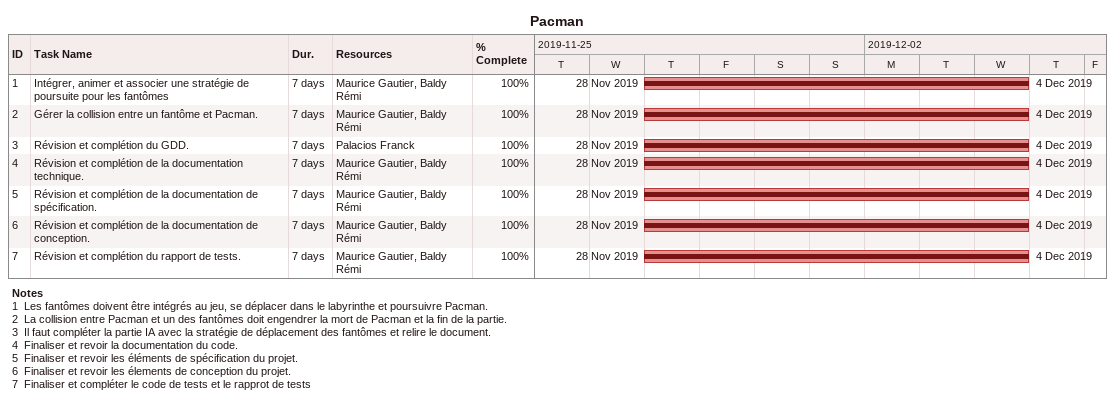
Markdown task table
Pacman

| ID | Task | Duration | Start | Finish | Resources | % complete |
|---|---|---|---|---|---|---|
| 1 | Intégrer, animer et associer une stratégie de poursuite pour les fantômes | 7d | 2019-11-28 | 2019-12-04 | Maurice Gautier, Baldy Rémi | 100 |
| 2 | Gérer la collision entre un fantôme et Pacman. | 7d | 2019-11-28 | 2019-12-04 | Maurice Gautier, Baldy Rémi | 100 |
| 3 | Révision et complétion du GDD. | 7d | 2019-11-28 | 2019-12-04 | Palacios Franck | 100 |
| 4 | Révision et complétion de la documentation technique. | 7d | 2019-11-28 | 2019-12-04 | Maurice Gautier, Baldy Rémi | 100 |
| 5 | Révision et complétion de la documentation de spécification. | 7d | 2019-11-28 | 2019-12-04 | Maurice Gautier, Baldy Rémi | 100 |
| 6 | Révision et complétion de la documentation de conception. | 7d | 2019-11-28 | 2019-12-04 | Maurice Gautier, Baldy Rémi | 100 |
| 7 | Révision et complétion du rapport de tests. | 7d | 2019-11-28 | 2019-12-04 | Maurice Gautier, Baldy Rémi | 100 |

Notes
- 1: Les fantômes doivent être intégrés au jeu, se déplacer dans le labyrinthe et poursuivre Pacman.
- 2: La collision entre Pacman et un des fantômes doit engendrer la mort de Pacman et la fin de la partie.
- 3: Il faut compléter la partie IA avec la stratégie de déplacement des fantômes et relire le document.
- 4: Finaliser et revoir la documentation du code.
- 5: Finaliser et revoir les éléments de spécification du projet.
- 6: Finaliser et revoir les élements de conception du projet.
- 7: Finaliser et compléter le code de tests et le rapprot de tests
